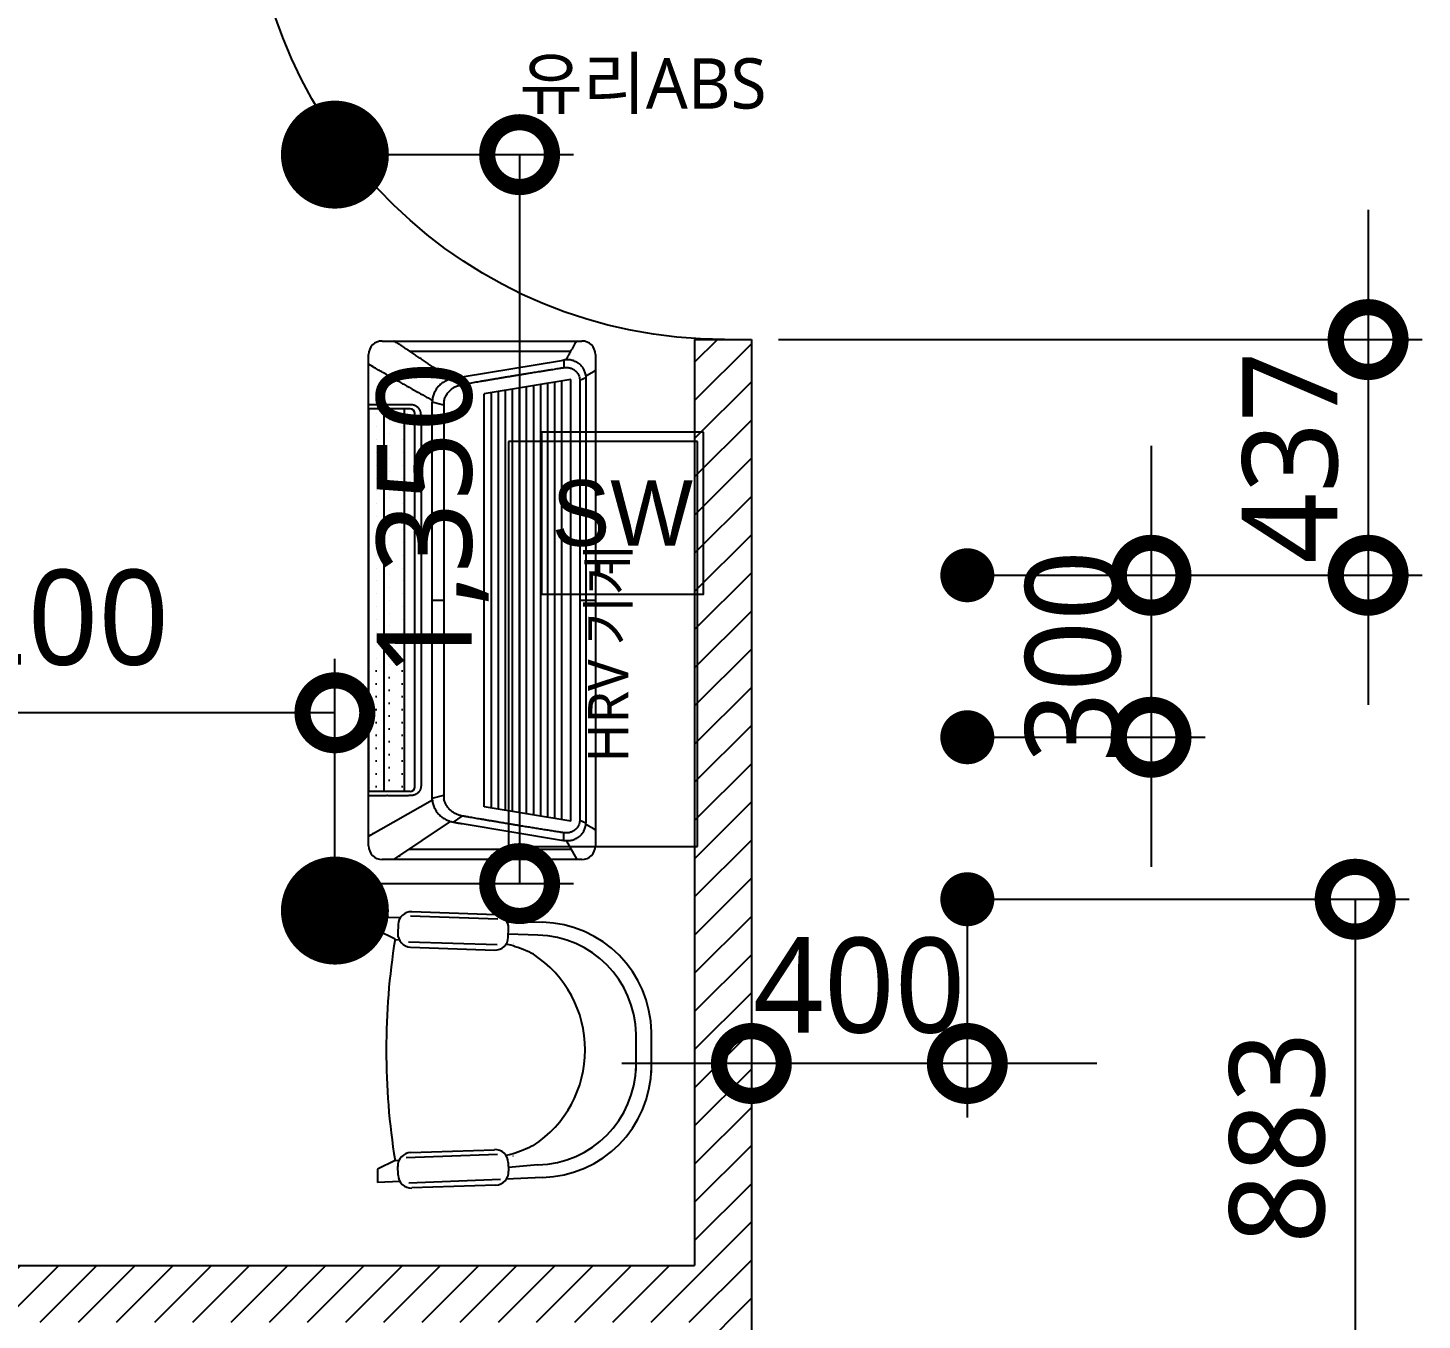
# Model space of a CAD drawing. Header units: metres. Extents: x 11578468 to 47831421, y -58341524 to -14256839.
# Drawn here: x 23747418 to 23750000, y -29041432 to -29039038 of the extents above; entities that cross this region are included whole.
import ezdxf
from ezdxf.enums import TextEntityAlignment as Align

# ---------------------------------------------------------------- set-up
doc = ezdxf.new("R2010")
doc.units = ezdxf.units.M
doc.header["$LTSCALE"] = 50
doc.header["$MEASUREMENT"] = 0
doc.layers.get('0').update_dxf_attribs({"linetype": 'CONTINUOUS'})
doc.layers.get('DEFPOINTS').update_dxf_attribs({"linetype": 'CONTINUOUS'})
doc.layers.add('002_전_다운라이트', color=40, linetype='CONTINUOUS', lineweight=9)
for name, color, linetype in [('03-TEXT', 3, 'CONTINUOUS'), ('CO-DOOR', 8, 'CONTINUOUS'), ('DVM_INDOOR', 7, 'CONTINUOUS'), ('S-DIM', 7, 'CONTINUOUS'), ('wall', 3, 'CONTINUOUS'), ('신설_SW', 10, 'CONTINUOUS')]:
    doc.layers.add(name, color=color, linetype=linetype)
doc.styles.add('DAWIN', font='NanumSquareR.ttf')
doc.styles.add('맑은 고딕', font='malgun.ttf')
doc.styles.add('울릉도L', font='Expo M.ttf')
doc.dimstyles.new('80', dxfattribs={"dimscale": 80, "dimtxt": 2.2, "dimasz": 3, "dimexe": 1.25, "dimexo": 0.625, "dimtad": 1, "dimdec": 0, "dimzin": 0, "dimdsep": 46, "dimlunit": 6, "dimtxsty": 'DAWIN', "dimblk1": 'DOTSMALL', "dimblk2": 'DOTSMALL', "dimsah": 1, "dimcen": 0.001, "dimclrd": 1, "dimclre": 1, "dimclrt": 3, "dimadec": 0, "dimazin": 0, "dimtfac": 1, "dimtdec": 0, "dimtix": 1, "dimtmove": 2, "dimatfit": 3, "dimldrblk": 'DOTSMALL', "dimfxl": 1.25, "dimtolj": 1, "dimtzin": 0, "dimarcsym": 0})

# ---------------------------------------------------------------- blocks, each defined once
blk = doc.blocks.new('슬하_전기')
at = {"layer": 'CO-DOOR'}
h = blk.add_hatch(dxfattribs=at)
h.set_pattern_fill('_USER', color=256, scale=50, angle=45, pattern_type=0)
h.set_pattern_definition([(45, (35200, -25360), (-35.35533906, 35.35533906), [])])
h.paths.add_polyline_path([(11560965.8, -14338131.7), (11563498.8, -14338131.7), (11563498.8, -14338231.7), (11563603.8, -14338231.7), (11563603.8, -14336311.7), (11563498.8, -14336311.7), (11563498.8, -14338026.7), (11560965.8, -14338026.7), (11560965.8, -14335311.7), (11563498.8, -14335311.7), (11563498.8, -14335411.7), (11563603.8, -14335411.7), (11563603.8, -14335206.7), (11560965.8, -14335206.7), (11560965.8, -14334706.7), (11560860.8, -14334706.7), (11560860.8, -14335206.7), (11560860.8, -14338026.7), (11560436.8, -14338026.7), (11560436.8, -14338131.7), (11560436.9, -14341401.9), (11560541.9, -14341401.9), (11560541.8, -14338131.7)])
h.paths.add_polyline_path([(11560486.9, -14340107.9), (11560486.9, -14340601.9), (11560536.9, -14340601.9), (11560536.9, -14341401.9), (11560436.9, -14341401.9), (11560436.9, -14340601.9), (11560436.9, -14340107.9)], flags=16)
for p, q in [((11563498.8, -14336311.7), (11563603.8, -14336311.7)), ((11563503.8, -14336500.4), (11563153.8, -14336500.4)), ((11563153.8, -14336500.4), (11563153.8, -14337250.4)), ((11563503.8, -14337250.4), (11563503.8, -14336500.4)), ((11563153.8, -14337250.4), (11563503.8, -14337250.4)), ((11562953.3, -14337382.8), (11562911, -14337381.4)), ((11562911, -14337381.4), (11562911, -14337406)), ((11563134.1, -14337384.9), (11562972.3, -14337379.3)), ((11563130.4, -14337376.9), (11562974.9, -14337371.4)), ((11562943.8, -14337422.4), (11562911, -14337406)), ((11562949.5, -14337395.1), (11562948.9, -14337411.5)), ((11563216.7, -14337391), (11563151.5, -14337390.5)), ((11563153.5, -14337418.6), (11563154.1, -14337402.3)), ((11562951.7, -14337423.7), (11562943.7, -14337423.4)), ((11563133.2, -14337432.9), (11562968.6, -14337427.7)), ((11563151.7, -14337431.8), (11563148.6, -14337431.3)), ((11563155, -14337432.6), (11563151.7, -14337431.8)), ((11563208.2, -14337414.7), (11563153.7, -14337413)), ((11563158.5, -14337433.5), (11563155, -14337432.6)), ((11563162.3, -14337434.7), (11563158.5, -14337433.5)), ((11563166.6, -14337436.1), (11563162.3, -14337434.7)), ((11563171.3, -14337437.7), (11563166.6, -14337436.1)), ((11562972.6, -14337436.9), (11563128.1, -14337442.3)), ((11563176.3, -14337439.6), (11563171.3, -14337437.7)), ((11563181.4, -14337441.5), (11563176.3, -14337439.6)), ((11563186.4, -14337443.6), (11563181.4, -14337441.5)), ((11563191.4, -14337445.8), (11563186.4, -14337443.6)), ((11563195.9, -14337447.9), (11563191.4, -14337445.8)), ((11563200, -14337450), (11563195.9, -14337447.9)), ((11563390.2, -14337665.5), (11563390.2, -14337597.6)), ((11563418.9, -14337669.6), (11563418.9, -14337594.2)), ((11563133.4, -14337821.2), (11562964.7, -14337827.2)), ((11562972.6, -14337817.4), (11563128.1, -14337812)), ((11563155, -14337821.8), (11563149.6, -14337823)), ((11563158.5, -14337820.8), (11563155, -14337821.8)), ((11563162.3, -14337819.7), (11563158.5, -14337820.8)), ((11563166.6, -14337818.3), (11563162.3, -14337819.7)), ((11563171.3, -14337816.6), (11563166.6, -14337818.3)), ((11563176.3, -14337814.8), (11563171.3, -14337816.6)), ((11563181.4, -14337812.8), (11563176.3, -14337814.8)), ((11563186.4, -14337810.7), (11563181.4, -14337812.8)), ((11563191.4, -14337808.6), (11563186.4, -14337810.7)), ((11563195.9, -14337806.4), (11563191.4, -14337808.6)), ((11563200, -14337804.3), (11563195.9, -14337806.4)), ((11562943.8, -14337831.9), (11562911, -14337848.3)), ((11562911, -14337848.3), (11562911, -14337872.9)), ((11562943.8, -14337831.9), (11562951.2, -14337831.5)), ((11562949.5, -14337859.2), (11562948.9, -14337842.8)), ((11563153.5, -14337835.7), (11563154.1, -14337852)), ((11563208.2, -14337839.9), (11563153.9, -14337844.8)), ((11562952.9, -14337870.9), (11562911, -14337872.9)), ((11563139, -14337867.5), (11562969.2, -14337874.1)), ((11563216.7, -14337863.4), (11563149.9, -14337866.7)), ((11563130.4, -14337877.5), (11562974.9, -14337882.9)), ((11560965.8, -14338026.7), (11563498.8, -14338026.7))]:
    blk.add_line(p, q, dxfattribs=at)
for points in [[(11563498.8, -14336311.7), (11563498.8, -14338026.7)], [(11563603.8, -14336311.7), (11563603.8, -14338231.7)]]:
    blk.add_lwpolyline(points, dxfattribs=at)
at = {"layer": 'CO-DOOR', "extrusion": (0, 0, -1)}
blk.add_arc((-11563553.8, -14335434.2), 877.5, 270, 358.5307, dxfattribs=at)
at = {"layer": 'CO-DOOR'}
for centre, radius, start, end in [((11562974, -14337396), 24.6, 88.0001, 178.0003), ((11563129.6, -14337401.5), 24.6, 358.0002, 88.0003), ((11563212, -14337597.7), 206.8, 0.8381, 88.7143), ((11564215.4, -14337627.2), 1288, 170.8522, 189.1478), ((11562973.5, -14337412.4), 24.6, 178.0001, 268), ((11563129, -14337417.8), 24.6, 267.9998, 358.0001), ((11563084.5, -14337627.2), 211.5, 68.2783, 68.4011), ((11563204.1, -14337600.7), 186.1, 0.8381, 88.7144), ((11563084.5, -14337627.2), 211.5, 303.1238, 56.8761), ((11563204.1, -14337653.8), 186.1, 271.2856, 359.1619), ((11563212, -14337656.7), 206.8, 271.2856, 359.1619), ((11562973.5, -14337842), 24.6, 91.9999, 182.0001), ((11563129, -14337836.5), 24.6, 2, 92.0003), ((11563084.5, -14337627.2), 211.5, 291.5989, 291.7217), ((11562974, -14337858.4), 24.6, 181.9999, 272.0001), ((11563129.6, -14337852.9), 24.6, 272.0002, 1.9997)]:
    blk.add_arc(centre, radius, start, end, dxfattribs=at)
at = {"layer": 'CO-DOOR', "style": '맑은 고딕'}
blk.add_text('유리ABS', height=93.33, rotation=360, dxfattribs=at).set_placement((11563403.1, -14335837.3), align=Align.MIDDLE_CENTER)
blk.add_text('HRV 기계', height=74.67, rotation=90, dxfattribs=at).set_placement((11563301.4, -14337094.9), align=Align.TOP_LEFT)
blk = doc.blocks.new('A$C8d63ac80')
at = {"layer": '002_전_다운라이트', "const_width": 50}
blk.add_lwpolyline([(50, 75, 1), (100, 75, 1)], format="xyb", close=True, dxfattribs=at)
blk = doc.blocks.new('6dlscl')
at = {"layer": '03-TEXT', "color": 10, "const_width": 100}
blk.add_lwpolyline([(11557221.8, -14273734, 1), (11557221.8, -14273834, 1)], format="xyb", close=True, dxfattribs=at)
blk = doc.blocks.new('TMSXNLS')
at = {"layer": '신설_SW', "color": 240, "linetype": 'Continuous'}
blk.add_lwpolyline([(11559356.3, -14268182.3), (11559056.3, -14268182.3), (11559056.3, -14268482.3), (11559356.3, -14268482.3)], close=True, dxfattribs=at)
at = {"layer": '신설_SW', "color": 240, "linetype": 'Continuous', "style": '울릉도L'}
blk.add_text('SW', height=121.4, dxfattribs=at).set_placement((11559206.3, -14268332.3), align=Align.MIDDLE_CENTER)
blk = doc.blocks.new('_DOTSMALL')
at = {"color": 0, "linetype": 'ByBlock', "const_width": 0.5}
blk.add_lwpolyline([(-0.0625, 0, 1), (0.0625, 0, 1)], format="xyb", close=True, dxfattribs=at)
blk = doc.blocks.new('*D2714')
at = {"layer": 'DEFPOINTS', "color": 0}
for p in [(23748757.8, -29040652.1), (23749157.8, -29040652.1), (23748757.8, -29040956.3)]:
    blk.add_point(p, dxfattribs=at)
at = {"layer": 'S-DIM', "color": 1, "lineweight": -2, "ltscale": 10}
for p, q in [((23748757.8, -29040702.1), (23748757.8, -29041056.3)), ((23749157.8, -29040702.1), (23749157.8, -29041056.3)), ((23749397.8, -29040956.3), (23748517.8, -29040956.3))]:
    blk.add_line(p, q, dxfattribs=at)
at = {"layer": 'S-DIM', "color": 1, "lineweight": -2, "xscale": 240, "yscale": 240, "zscale": 240}
blk.add_blockref('_DOTSMALL', (23748757.8, -29040956.3), dxfattribs=at)
at = {"layer": 'S-DIM', "color": 1, "lineweight": -2, "xscale": 240, "yscale": 240, "zscale": 240, "rotation": 180}
blk.add_blockref('_DOTSMALL', (23749157.8, -29040956.3), dxfattribs=at)
at = {"layer": 'S-DIM', "color": 3, "ltscale": 10, "insert": (23748957.8, -29040812.4), "char_height": 176, "attachment_point": 5, "style": 'DAWIN'}
blk.add_mtext('\\A1;400', dxfattribs=at)
blk = doc.blocks.new('*D2715')
at = {"layer": 'DEFPOINTS', "color": 0}
for p in [(23749157.8, -29040052.1), (23749157.8, -29040352.1), (23749498.2, -29040352.1)]:
    blk.add_point(p, dxfattribs=at)
at = {"layer": 'S-DIM', "color": 1, "lineweight": -2, "ltscale": 10}
for p, q in [((23749498.2, -29039812.1), (23749498.2, -29040592.1)), ((23749207.8, -29040052.1), (23749598.2, -29040052.1)), ((23749207.8, -29040352.1), (23749598.2, -29040352.1))]:
    blk.add_line(p, q, dxfattribs=at)
at = {"layer": 'S-DIM', "color": 1, "lineweight": -2, "xscale": 240, "yscale": 240, "zscale": 240}
for p, rotation in [((23749498.2, -29040052.1), 270), ((23749498.2, -29040352.1), 90)]:
    blk.add_blockref('_DOTSMALL', p, dxfattribs=dict(at, rotation=rotation))
at = {"layer": 'S-DIM', "color": 3, "ltscale": 10, "insert": (23749354.3, -29040202.1), "char_height": 176, "attachment_point": 5, "rotation": 90, "style": 'DAWIN'}
blk.add_mtext('\\A1;300', dxfattribs=at)
blk = doc.blocks.new('*D2716')
at = {"layer": 'DEFPOINTS', "color": 0}
for p in [(23748757.8, -29039615.6), (23749157.8, -29040052.1), (23749900.3, -29040052.1)]:
    blk.add_point(p, dxfattribs=at)
at = {"layer": 'S-DIM', "color": 1, "lineweight": -2, "ltscale": 10}
for p, q in [((23749900.3, -29039375.6), (23749900.3, -29040292.1)), ((23748807.8, -29039615.6), (23750000.3, -29039615.6)), ((23749207.8, -29040052.1), (23750000.3, -29040052.1))]:
    blk.add_line(p, q, dxfattribs=at)
at = {"layer": 'S-DIM', "color": 1, "lineweight": -2, "xscale": 240, "yscale": 240, "zscale": 240}
for p, rotation in [((23749900.3, -29039615.6), 270), ((23749900.3, -29040052.1), 90)]:
    blk.add_blockref('_DOTSMALL', p, dxfattribs=dict(at, rotation=rotation))
at = {"layer": 'S-DIM', "color": 3, "ltscale": 10, "insert": (23749756.4, -29039833.8), "char_height": 176, "attachment_point": 5, "rotation": 90, "style": 'DAWIN'}
blk.add_mtext('\\A1;437', dxfattribs=at)
blk = doc.blocks.new('*D2721')
at = {"layer": 'DEFPOINTS', "color": 0}
for p in [(23749157.8, -29040652.1), (23748757.8, -29041535.6), (23749876.3, -29041535.6)]:
    blk.add_point(p, dxfattribs=at)
at = {"layer": 'S-DIM', "color": 1, "lineweight": -2, "ltscale": 10}
for p, q in [((23749207.8, -29040652.1), (23749976.3, -29040652.1)), ((23749876.3, -29040652.1), (23749876.3, -29041535.6)), ((23748807.8, -29041535.6), (23749976.3, -29041535.6))]:
    blk.add_line(p, q, dxfattribs=at)
at = {"layer": 'S-DIM', "color": 1, "lineweight": -2, "xscale": 240, "yscale": 240, "zscale": 240}
for p, rotation in [((23749876.3, -29040652.1), 90), ((23749876.3, -29041535.6), 270)]:
    blk.add_blockref('_DOTSMALL', p, dxfattribs=dict(at, rotation=rotation))
at = {"layer": 'S-DIM', "color": 3, "ltscale": 10, "insert": (23749732.4, -29041093.8), "char_height": 176, "attachment_point": 5, "rotation": 90, "style": 'DAWIN'}
blk.add_mtext('\\A1;883', dxfattribs=at)
blk = doc.blocks.new('*D2738')
at = {"layer": 'DEFPOINTS', "color": 0}
for p in [(23746786.3, -29040306.8), (23746786.3, -29040673.1), (23747986.3, -29040673.1)]:
    blk.add_point(p, dxfattribs=at)
at = {"layer": 'S-DIM', "color": 1, "lineweight": -2, "ltscale": 10}
for p, q in [((23746786.3, -29040623.1), (23746786.3, -29040206.8)), ((23747986.3, -29040623.1), (23747986.3, -29040206.8)), ((23747986.3, -29040306.8), (23746786.3, -29040306.8))]:
    blk.add_line(p, q, dxfattribs=at)
at = {"layer": 'S-DIM', "color": 1, "lineweight": -2, "xscale": 240, "yscale": 240, "zscale": 240, "rotation": 180}
blk.add_blockref('_DOTSMALL', (23746786.3, -29040306.8), dxfattribs=at)
at = {"layer": 'S-DIM', "color": 1, "lineweight": -2, "xscale": 240, "yscale": 240, "zscale": 240}
blk.add_blockref('_DOTSMALL', (23747986.3, -29040306.8), dxfattribs=at)
at = {"layer": 'S-DIM', "color": 3, "ltscale": 10, "insert": (23747386.3, -29040145.8), "char_height": 176, "attachment_point": 5, "style": 'DAWIN'}
blk.add_mtext('\\A1;1,200', dxfattribs=at)
blk = doc.blocks.new('*D2741')
at = {"layer": 'DEFPOINTS', "color": 0}
for p in [(23747986.3, -29039273.1), (23747986.3, -29040623.1), (23748328.4, -29040623.1)]:
    blk.add_point(p, dxfattribs=at)
at = {"layer": 'S-DIM', "color": 1, "lineweight": -2, "ltscale": 10}
for p, q in [((23748036.3, -29039273.1), (23748428.4, -29039273.1)), ((23748328.4, -29039273.1), (23748328.4, -29040623.1)), ((23748036.3, -29040623.1), (23748428.4, -29040623.1))]:
    blk.add_line(p, q, dxfattribs=at)
at = {"layer": 'S-DIM', "color": 1, "lineweight": -2, "xscale": 240, "yscale": 240, "zscale": 240}
for p, rotation in [((23748328.4, -29039273.1), 90), ((23748328.4, -29040623.1), 270)]:
    blk.add_blockref('_DOTSMALL', p, dxfattribs=dict(at, rotation=rotation))
at = {"layer": 'S-DIM', "color": 3, "ltscale": 10, "insert": (23748167.5, -29039948.1), "char_height": 176, "attachment_point": 5, "rotation": 90, "style": 'DAWIN'}
blk.add_mtext('\\A1;1,350', dxfattribs=at)

msp = doc.modelspace()

# ---------------------------------------------------------------- hatches: boundary and pattern name
at = {"layer": 'DVM_INDOOR'}
h = msp.add_hatch(dxfattribs=at)
h.set_pattern_fill('DOTS', color=0, scale=15, angle=90)
h.set_pattern_definition([(90, (23748467.818, -29040098.274), (-23.8125, 11.9062), [0, -23.8125])])
h.paths.add_polyline_path([(23748114.7, -29040452.7), (23748125.6, -29040452.7, 0.414214), (23748134.5, -29040443.8), (23748134.5, -29039752.7, 0.414214), (23748125.6, -29039743.8), (23748114.7, -29039743.8)])
h.paths.add_polyline_path([(23748077.1, -29040452.7), (23748114.7, -29040452.7), (23748114.7, -29039743.8), (23748077.1, -29039743.8)])
h.paths.add_polyline_path([(23748077.1, -29039743.8), (23748048.8, -29039743.8), (23748048.8, -29040452.7), (23748077.1, -29040452.7)])

# ---------------------------------------------------------------- linework, layer by layer
at = {"layer": 'DVM_INDOOR', "color": 0}
for p, q in [((23748073.8, -29039618.3), (23748443.8, -29039618.3)), ((23748048.8, -29040553.3), (23748048.8, -29039643.3)), ((23748124.9, -29039637.3), (23748423.5, -29039637.3)), ((23748221.8, -29039684.5), (23748406.3, -29039654.1)), ((23748410.4, -29039653.5), (23748410.4, -29039667.5)), ((23748468.8, -29039643.3), (23748468.8, -29040553.3)), ((23748205.8, -29039687.3), (23748222, -29039698.7)), ((23748423.2, -29039689.4), (23748262.7, -29039716)), ((23748302.4, -29040487.2), (23748302.4, -29039709.4)), ((23748315.4, -29040489.4), (23748315.4, -29039707.3)), ((23748328.4, -29040491.6), (23748328.4, -29039705.1)), ((23748341.5, -29040493.7), (23748341.5, -29039702.9)), ((23748354.6, -29040495.9), (23748354.6, -29039700.7)), ((23748367.7, -29040498.1), (23748367.7, -29039698.6)), ((23748380.7, -29040500.3), (23748380.7, -29039696.4)), ((23748393.7, -29040502.4), (23748393.7, -29039694.3)), ((23748406.7, -29040504.6), (23748406.7, -29039692.1)), ((23748423.2, -29040507.3), (23748423.2, -29039689.4)), ((23748439.8, -29039690.8), (23748451.4, -29039686.1)), ((23748439.8, -29039690.8), (23748439.8, -29040505.7)), ((23748451.4, -29039686.1), (23748451.4, -29040510.5)), ((23748124.7, -29039736.3), (23748048.8, -29039736.3)), ((23748166.7, -29040465), (23748166.7, -29039731.5)), ((23748188.3, -29039734.1), (23748188.3, -29040462.5)), ((23748262.7, -29040480.7), (23748262.7, -29039716)), ((23748276.3, -29040482.9), (23748276.3, -29039713.7)), ((23748289.4, -29040485.1), (23748289.4, -29039711.6)), ((23748048.8, -29039743.8), (23748048.8, -29040452.7)), ((23748125.6, -29039743.8), (23748048.8, -29039743.8)), ((23748077.1, -29039743.8), (23748077.1, -29040452.7)), ((23748114.7, -29039743.8), (23748114.7, -29040452.7)), ((23748134.5, -29040443.8), (23748134.5, -29039752.7)), ((23748145.8, -29039754.1), (23748145.8, -29040442.4)), ((23748166.7, -29040098.3), (23748188.3, -29040098.3)), ((23748439.8, -29040098.3), (23748468.8, -29040098.3)), ((23748125.6, -29040452.7), (23748048.8, -29040452.7)), ((23748166.7, -29040465.1), (23748188.3, -29040459.5)), ((23748048.8, -29040535.2), (23748166.8, -29040468.3)), ((23748423.2, -29040507.3), (23748262.7, -29040480.7)), ((23748095.7, -29040578.3), (23748200.6, -29040508.1)), ((23748205.8, -29040509.2), (23748222, -29040498)), ((23748439.8, -29040505.7), (23748451.4, -29040510.5)), ((23748221.8, -29040512), (23748406.3, -29040542.5)), ((23748410.4, -29040543.1), (23748410.4, -29040529.1)), ((23748124.1, -29040559.3), (23748423.5, -29040559.3)), ((23748414.7, -29040543.5), (23748434.3, -29040578.3)), ((23748443.8, -29040578.3), (23748073.8, -29040578.3))]:
    msp.add_line(p, q, dxfattribs=at)
for centre, radius, start, end in [((23748073.8, -29039643.3), 25, 90, 180), ((23748443.8, -29039643.3), 25, 0, 90), ((23748125.6, -29039752.7), 8.88, 0, 90), ((23748125.6, -29040443.8), 8.88, 270, 0), ((23748073.8, -29040553.3), 25, 180, 270), ((23748443.8, -29040553.3), 25, 270, 0)]:
    msp.add_arc(centre, radius, start, end, dxfattribs=at)
for points, knots in [([(23748105.4, -29039624.4), (23748104.1, -29039623.5), (23748101.6, -29039622), (23748098.9, -29039620.3), (23748097.5, -29039619.5), (23748097.4, -29039619.3), (23748096.9, -29039619), (23748096.4, -29039618.8), (23748095.9, -29039618.5), (23748095.8, -29039618.4), (23748095.7, -29039618.3), (23748095.6, -29039618.3)], [0, 0, 0, 0, 0.492452, 0.931007, 1, 1, 1, 1.177978, 1.177978, 1.177978, 1.215499, 1.215499, 1.215499, 1.215499]), ([(23748124.9, -29039637.3), (23748124.7, -29039637.1), (23748123.9, -29039636.6), (23748122.5, -29039635.6), (23748120.7, -29039634.4), (23748118.4, -29039632.9), (23748114.3, -29039630.2), (23748110.5, -29039627.6), (23748107.7, -29039625.9), (23748107.4, -29039625.6)], [0, 0, 0, 0, 0.037738, 0.137718, 0.237698, 0.337678, 0.537639, 0.93756, 1, 1, 1, 1]), ([(23748414.7, -29039653), (23748414.8, -29039652.8), (23748415, -29039652.4), (23748415.3, -29039651.8), (23748415.7, -29039651.2), (23748416, -29039650.6), (23748416.4, -29039649.9), (23748416.7, -29039649.3), (23748417.1, -29039648.6), (23748417.5, -29039648), (23748417.8, -29039647.3), (23748418.2, -29039646.6), (23748418.6, -29039646), (23748419, -29039645.3), (23748419.4, -29039644.6), (23748419.8, -29039643.8), (23748420.2, -29039643.1), (23748420.6, -29039642.4), (23748421, -29039641.7), (23748421.3, -29039641.1), (23748421.6, -29039640.6), (23748421.7, -29039640.3), (23748421.9, -29039640), (23748422.1, -29039639.7), (23748422.3, -29039639.4), (23748422.4, -29039639.1), (23748422.6, -29039638.8), (23748422.8, -29039638.5), (23748422.9, -29039638.2), (23748423.1, -29039637.9), (23748423.3, -29039637.6), (23748423.4, -29039637.4), (23748423.5, -29039637.3), (23748423.5, -29039637.3), (23748423.5, -29039637.3), (23748423.5, -29039637.3), (23748427, -29039630.9), (23748430.5, -29039624.6), (23748434, -29039618.3)], [0, 0, 0, 0, 0.037955, 0.076452, 0.11549, 0.15507, 0.195192, 0.235857, 0.277063, 0.318813, 0.361106, 0.403942, 0.447322, 0.491246, 0.535716, 0.58073, 0.62629, 0.672397, 0.71905, 0.76625, 0.785405, 0.804619, 0.823892, 0.843223, 0.862614, 0.882063, 0.901572, 0.921139, 0.940766, 0.960451, 0.980196, 1, 1, 1, 1, 1, 1, 2.206425, 2.206425, 2.206425, 2.206425]), ([(23748200.6, -29039688.5), (23748200.4, -29039688.3), (23748197.7, -29039686.5), (23748190.4, -29039681.5), (23748178.7, -29039673.6), (23748166.9, -29039665.6), (23748157.6, -29039659.3), (23748150.5, -29039654.5), (23748143.5, -29039649.8), (23748136.5, -29039645), (23748130.6, -29039641.1), (23748126.8, -29039638.5), (23748125.2, -29039637.5), (23748124.9, -29039637.3)], [0, 0, 0, 0, 0.010955, 0.103774, 0.289412, 0.47505, 0.567869, 0.660688, 0.753507, 0.846326, 0.939144, 0.985554, 1, 1, 1, 1]), ([(23748414.7, -29039653), (23748414.5, -29039653), (23748413.1, -29039653.1), (23748411.7, -29039653.3), (23748410.4, -29039653.5)], [0, 0, 0, 0, 0.10178, 1, 1, 1, 1]), ([(23748451.2, -29039682.9), (23748451.2, -29039682.8), (23748451.1, -29039682), (23748450.9, -29039680.7), (23748450.2, -29039677.2), (23748448.8, -29039673.2), (23748446.7, -29039669.5), (23748445.4, -29039667.4), (23748444.3, -29039666), (23748443.1, -29039664.6), (23748441.8, -29039663.2), (23748440.7, -29039662.2), (23748439.7, -29039661.4), (23748439, -29039660.8), (23748438.3, -29039660.2), (23748437.3, -29039659.5), (23748435.5, -29039658.3), (23748431.6, -29039656.1), (23748426.8, -29039654.3), (23748421.9, -29039653.3), (23748418.7, -29039653), (23748416.3, -29039653), (23748415.1, -29039653), (23748414.7, -29039653)], [0, 0, 0, 0, 0.009066, 0.044745, 0.080424, 0.223142, 0.2945, 0.330179, 0.365859, 0.401538, 0.437217, 0.472897, 0.490736, 0.508576, 0.526415, 0.544255, 0.579934, 0.651293, 0.79401, 0.865369, 0.936727, 0.972407, 1, 1, 1, 1]), ([(23748081.8, -29039680.3), (23748081.4, -29039680.1), (23748080.4, -29039679.5), (23748078.7, -29039678.6), (23748076.8, -29039677.5), (23748074.2, -29039676), (23748069.7, -29039673.5), (23748064.6, -29039670.5), (23748060.8, -29039668.4), (23748059.6, -29039667.7), (23748056, -29039665.6), (23748052.4, -29039663.4), (23748048.8, -29039661.3)], [0, 0, 0, 0, 0.050139, 0.137081, 0.224022, 0.310963, 0.484846, 0.83261, 1, 1, 1, 1.496854, 1.496854, 1.496854, 1.496854]), ([(23748052.1, -29039663.3), (23748052, -29039663.2), (23748051.5, -29039662.9), (23748050.9, -29039662.6), (23748050.4, -29039662.3)], [0, 0, 0, 0, 0.106736, 1, 1, 1, 1]), ([(23748052.1, -29039663.3), (23748053.3, -29039664), (23748055.8, -29039665.4), (23748058.3, -29039666.9), (23748059.6, -29039667.7)], [0, 0, 0, 0, 0.478938, 1, 1, 1, 1]), ([(23748095.7, -29039688.2), (23748095.2, -29039687.9), (23748092.1, -29039686.2), (23748087.8, -29039683.7), (23748083.6, -29039681.3), (23748082, -29039680.5), (23748081.8, -29039680.3)], [0, 0, 0, 0, 0.104224, 0.662054, 0.940968, 1, 1, 1, 1]), ([(23748221.8, -29039684.5), (23748220.7, -29039684.7), (23748217.5, -29039685.3), (23748212.2, -29039686.2), (23748207.9, -29039686.9), (23748205.8, -29039687.3)], [0, 0, 0, 0, 0.203657, 0.601828, 1, 1, 1, 1]), ([(23748256.1, -29039692.7), (23748256.5, -29039692.7), (23748257.4, -29039692.5), (23748258.6, -29039692.3), (23748259.9, -29039692.1), (23748261.2, -29039691.9), (23748262.4, -29039691.7), (23748263.7, -29039691.4), (23748265, -29039691.2), (23748266.2, -29039691), (23748267.5, -29039690.8), (23748268.8, -29039690.6), (23748270, -29039690.4), (23748271.3, -29039690.1), (23748272.6, -29039689.9), (23748273.9, -29039689.7), (23748275.1, -29039689.5), (23748276.4, -29039689.3), (23748277.7, -29039689.1), (23748278.9, -29039688.9), (23748280.2, -29039688.7), (23748281.5, -29039688.4), (23748282.7, -29039688.2), (23748284, -29039688), (23748285.3, -29039687.8), (23748286.5, -29039687.6), (23748287.8, -29039687.4), (23748289.1, -29039687.2), (23748290.4, -29039686.9), (23748291.6, -29039686.7), (23748292.9, -29039686.5), (23748294.2, -29039686.3), (23748295.4, -29039686.1), (23748296.7, -29039685.9), (23748298, -29039685.7), (23748299.2, -29039685.5), (23748300.5, -29039685.3), (23748301.8, -29039685), (23748303.1, -29039684.8), (23748304.3, -29039684.6), (23748305.6, -29039684.4), (23748306.9, -29039684.2), (23748308.1, -29039684), (23748309.4, -29039683.8), (23748310.7, -29039683.6), (23748311.9, -29039683.4), (23748313.2, -29039683.1), (23748314.5, -29039682.9), (23748315.7, -29039682.7), (23748317, -29039682.5), (23748318.3, -29039682.3), (23748319.6, -29039682.1), (23748320.8, -29039681.9), (23748322.1, -29039681.7), (23748323.4, -29039681.5), (23748324.6, -29039681.3), (23748325.9, -29039681.1), (23748327.2, -29039680.8), (23748328.4, -29039680.6), (23748329.6, -29039680.4), (23748330.8, -29039680.2), (23748332.2, -29039680), (23748334.1, -29039679.7), (23748336.5, -29039679.3), (23748339.3, -29039678.9), (23748342.7, -29039678.3), (23748346.5, -29039677.7), (23748350.8, -29039677), (23748355.6, -29039676.2), (23748360.9, -29039675.4), (23748367, -29039674.4), (23748373.6, -29039673.3), (23748380.4, -29039672.2), (23748386.8, -29039671.2), (23748392.6, -29039670.3), (23748398.1, -29039669.4), (23748402.3, -29039668.8), (23748405.6, -29039668.2), (23748408, -29039667.9), (23748409.6, -29039667.6), (23748410.4, -29039667.5)], [0, 0, 0, 0, 0.008229, 0.016457, 0.024686, 0.032914, 0.041143, 0.049372, 0.0576, 0.065829, 0.074057, 0.082286, 0.090515, 0.098743, 0.106972, 0.115201, 0.123429, 0.131658, 0.139887, 0.148115, 0.156344, 0.164573, 0.172802, 0.181031, 0.189259, 0.197488, 0.205717, 0.213946, 0.222175, 0.230404, 0.238633, 0.246862, 0.255091, 0.26332, 0.271549, 0.279778, 0.288007, 0.296236, 0.304465, 0.312694, 0.320924, 0.329153, 0.337382, 0.345612, 0.353841, 0.36207, 0.3703, 0.378529, 0.386759, 0.394988, 0.403218, 0.411447, 0.419677, 0.427907, 0.436137, 0.444366, 0.452596, 0.460826, 0.469056, 0.477286, 0.483305, 0.49245, 0.504719, 0.520112, 0.538631, 0.560274, 0.585042, 0.612935, 0.643953, 0.678095, 0.715362, 0.762507, 0.806641, 0.847764, 0.885877, 0.920978, 0.953069, 0.968712, 0.984356, 1, 1, 1, 1]), ([(23748410.4, -29039667.5), (23748411.3, -29039667.3), (23748412.7, -29039667.2), (23748414.5, -29039667.1), (23748416.3, -29039667.2), (23748418.6, -29039667.4), (23748422.2, -29039668.1), (23748424.9, -29039669.2), (23748426.6, -29039670), (23748426.8, -29039670.1)], [0, 0, 0, 0, 0.161812, 0.242718, 0.323624, 0.485436, 0.647248, 0.970871, 1, 1, 1, 1]), ([(23748426.8, -29039670.1), (23748427.4, -29039670.5), (23748428.5, -29039671), (23748429.6, -29039671.8), (23748430.3, -29039672.4), (23748430.9, -29039672.8), (23748431.4, -29039673.2), (23748432.1, -29039673.8), (23748432.9, -29039674.5), (23748433.8, -29039675.5), (23748434.6, -29039676.5), (23748435.4, -29039677.5), (23748436.4, -29039679), (23748437.9, -29039681.6), (23748439, -29039684.5), (23748439.5, -29039687), (23748439.7, -29039688.3), (23748439.8, -29039689.6), (23748439.8, -29039690.4), (23748439.8, -29039690.8)], [0, 0, 0, 0, 0.083501, 0.134418, 0.159876, 0.185335, 0.210793, 0.236251, 0.287168, 0.338084, 0.389001, 0.439918, 0.490834, 0.592667, 0.796334, 0.84725, 0.898167, 0.949083, 1, 1, 1, 1]), ([(23748451.2, -29039682.9), (23748452, -29039682.5), (23748453.5, -29039681.7), (23748455.7, -29039680.4), (23748457.4, -29039679.5), (23748458.4, -29039678.9), (23748458.8, -29039678.7), (23748459.1, -29039678.5), (23748459.3, -29039678.4), (23748459.7, -29039678.1), (23748460.7, -29039677.6), (23748462.3, -29039676.6), (23748464.4, -29039675.3), (23748465.9, -29039674.4), (23748466.7, -29039673.9), (23748466.9, -29039673.8), (23748467.5, -29039673.3), (23748468.2, -29039672.9), (23748468.8, -29039672.5)], [0, 0, 0, 0, 0.138479, 0.276957, 0.415436, 0.450055, 0.471693, 0.484675, 0.497657, 0.519295, 0.553914, 0.692393, 0.830871, 0.96935, 1, 1, 1, 1.138988, 1.138988, 1.138988, 1.138988]), ([(23748451.2, -29039682.9), (23748451.2, -29039683.4), (23748451.3, -29039684.4), (23748451.4, -29039685.5), (23748451.4, -29039686.1)], [0, 0, 0, 0, 0.427232, 1, 1, 1, 1]), ([(23748095.7, -29039688.2), (23748097.8, -29039689.4), (23748102.5, -29039692), (23748109.8, -29039696.2), (23748117.7, -29039700.6), (23748128.1, -29039706.5), (23748141.1, -29039713.8), (23748154.2, -29039721.2), (23748162.7, -29039726), (23748166.1, -29039727.9), (23748166.8, -29039728.3)], [0, 0, 0, 0, 0.089531, 0.199634, 0.309737, 0.419839, 0.640044, 0.86025, 0.970352, 1, 1, 1, 1]), ([(23748200.6, -29039688.5), (23748200.3, -29039688.6), (23748199.4, -29039688.8), (23748195.8, -29039690), (23748190.2, -29039692.5), (23748184.5, -29039696.3), (23748180.5, -29039699.8), (23748177.7, -29039702.7), (23748175.1, -29039705.8), (23748172.2, -29039710.2), (23748169.9, -29039714.9), (23748168.2, -29039719.9), (23748167.5, -29039723.1), (23748167, -29039725.7), (23748166.9, -29039727.2), (23748166.8, -29039728), (23748166.8, -29039728.3)], [0, 0, 0, 0, 0.016085, 0.052074, 0.196028, 0.339982, 0.411958, 0.483935, 0.555912, 0.627889, 0.771843, 0.84382, 0.915797, 0.951785, 0.987774, 1, 1, 1, 1]), ([(23748188.3, -29039730.6), (23748188.5, -29039729.4), (23748189, -29039727.2), (23748190.5, -29039722.9), (23748192.5, -29039718.7), (23748195.1, -29039714.8), (23748197.3, -29039712.1), (23748199.8, -29039709.6), (23748203.4, -29039706.5), (23748208.3, -29039703.2), (23748213.3, -29039701), (23748216.7, -29039699.8), (23748219.1, -29039699.2), (23748220.8, -29039698.8), (23748222, -29039698.6)], [0, 0, 0, 0, 0.071326, 0.142762, 0.285635, 0.357072, 0.428508, 0.499945, 0.571381, 0.714254, 0.857127, 0.892845, 0.928564, 1, 1, 1, 1]), ([(23748205.8, -29039687.3), (23748204.4, -29039687.5), (23748202.7, -29039687.9), (23748201, -29039688.4), (23748200.6, -29039688.5)], [0, 0, 0, 0, 0.78338, 1, 1, 1, 1]), ([(23748222, -29039698.6), (23748224, -29039698.2), (23748227.9, -29039697.6), (23748235.8, -29039696.2), (23748245.1, -29039694.6), (23748252.6, -29039693.3), (23748256.1, -29039692.7)], [0, 0, 0, 0, 0.172683, 0.345367, 0.690733, 1, 1, 1, 1]), ([(23748138.2, -29039739.9), (23748138.1, -29039739.8), (23748138.1, -29039739.8), (23748137.9, -29039739.7), (23748137.9, -29039739.7), (23748137.7, -29039739.5), (23748137.6, -29039739.5), (23748137.2, -29039739.2), (23748136.9, -29039739.1), (23748136.2, -29039738.6), (23748135.6, -29039738.4), (23748134.6, -29039737.9), (23748134, -29039737.6), (23748133.2, -29039737.3), (23748132.9, -29039737.3), (23748132.5, -29039737.1), (23748132.3, -29039737.1), (23748132, -29039737), (23748131.6, -29039736.9), (23748131.2, -29039736.8), (23748130.7, -29039736.7), (23748130.6, -29039736.7), (23748130.3, -29039736.6), (23748130.1, -29039736.6), (23748129.8, -29039736.5), (23748129.7, -29039736.5), (23748129.4, -29039736.5), (23748129.2, -29039736.5), (23748128.8, -29039736.4), (23748128.5, -29039736.4), (23748127.9, -29039736.4), (23748127.6, -29039736.4), (23748127, -29039736.3), (23748126.7, -29039736.3), (23748126.1, -29039736.3), (23748125.8, -29039736.3), (23748125.2, -29039736.3), (23748125, -29039736.3), (23748124.7, -29039736.3)], [0, 0, 0, 0, 0.015625, 0.015625, 0.03125, 0.03125, 0.0625, 0.0625, 0.125, 0.125, 0.25, 0.25, 0.375, 0.375, 0.4375, 0.4375, 0.46875, 0.46875, 0.5, 0.5625, 0.5625, 0.59375, 0.59375, 0.625, 0.625, 0.65625, 0.65625, 0.6875, 0.6875, 0.75, 0.75, 0.8125, 0.8125, 0.875, 0.875, 0.9375, 0.9375, 1, 1, 1, 1]), ([(23748166.8, -29039728.3), (23748166.7, -29039728.7), (23748166.7, -29039729.8), (23748166.7, -29039730.8), (23748166.7, -29039731.5)], [0, 0, 0, 0, 0.39769, 1, 1, 1, 1]), ([(23748188.3, -29039737), (23748187.7, -29039736.9), (23748187.2, -29039736.8), (23748186.6, -29039736.6), (23748186.1, -29039736.5), (23748185.6, -29039736.4), (23748185, -29039736.2), (23748178.9, -29039734.6), (23748172.8, -29039733.1), (23748166.7, -29039731.5)], [-0.176159, -0.176159, -0.176159, -0.176159, -0.087991, -0.087991, -0.087991, 0, 0, 0, 1, 1, 1, 1]), ([(23748188.3, -29039731.5), (23748188.3, -29039732.2), (23748188.3, -29039732.9), (23748188.3, -29039733.7), (23748188.3, -29039733.9), (23748188.3, -29039734.1)], [0, 0, 0, 0, 0.786931, 0.786931, 1, 1, 1, 1]), ([(23748188.3, -29039734.1), (23748188.3, -29039734.1), (23748188.3, -29039734.1), (23748188.3, -29039734.1), (23748188.3, -29039734.1), (23748188.3, -29039734.1)], [0, 0, 0, 0, 0.5, 0.5, 1, 1, 1, 1]), ([(23748145.8, -29039754.1), (23748145.8, -29039753.8), (23748145.7, -29039753.4), (23748145.7, -29039752.7), (23748145.7, -29039752.4), (23748145.6, -29039751.7), (23748145.5, -29039751.3), (23748145.4, -29039750.6), (23748145.3, -29039750.3), (23748145.1, -29039749.6), (23748145.1, -29039749.3), (23748144.9, -29039748.9), (23748144.9, -29039748.8), (23748144.8, -29039748.6), (23748144.8, -29039748.5), (23748144.7, -29039748.3), (23748144.7, -29039748.1), (23748144.3, -29039747.3), (23748144, -29039746.7), (23748143.5, -29039745.8), (23748143.2, -29039745.2), (23748142.8, -29039744.6), (23748142.5, -29039744.1), (23748142.4, -29039744), (23748142.2, -29039743.8), (23748142.2, -29039743.7), (23748142.1, -29039743.6), (23748141.8, -29039743.2), (23748141.5, -29039742.9), (23748141.1, -29039742.4), (23748140.6, -29039741.9), (23748140.1, -29039741.4), (23748139.3, -29039740.7), (23748138.8, -29039740.3), (23748138.2, -29039739.9)], [0, 0, 0, 0, 0.0625, 0.0625, 0.125, 0.125, 0.1875, 0.1875, 0.25, 0.25, 0.3125, 0.3125, 0.328125, 0.328125, 0.34375, 0.34375, 0.375, 0.375, 0.5, 0.5, 0.5625, 0.625, 0.625, 0.65625, 0.65625, 0.671875, 0.671875, 0.6875, 0.75, 0.75, 0.8125, 0.875, 0.875, 1, 1, 1, 1]), ([(23748139.5, -29040455.7), (23748139.2, -29040455.9), (23748139, -29040456.1), (23748138.6, -29040456.4), (23748138.4, -29040456.5), (23748138.2, -29040456.7), (23748138, -29040456.8), (23748138, -29040456.8), (23748137.3, -29040457.2), (23748136.8, -29040457.6), (23748135.6, -29040458.2), (23748135, -29040458.5), (23748133.8, -29040459), (23748133.2, -29040459.2), (23748132.4, -29040459.4), (23748132.4, -29040459.5), (23748132.2, -29040459.5), (23748132, -29040459.6), (23748131.7, -29040459.6), (23748131.2, -29040459.7), (23748130.9, -29040459.8), (23748130.5, -29040459.9), (23748130.4, -29040459.9), (23748130.3, -29040459.9), (23748130.2, -29040460), (23748130, -29040460), (23748129.9, -29040460), (23748129.8, -29040460), (23748129.7, -29040460), (23748129.3, -29040460.1), (23748128.9, -29040460.1), (23748128.3, -29040460.2), (23748128, -29040460.2), (23748127.3, -29040460.2), (23748127, -29040460.2), (23748126.3, -29040460.2), (23748126, -29040460.2), (23748125.3, -29040460.2), (23748125, -29040460.2), (23748124.7, -29040460.2)], [0, 0, 0, 0, 0.0625, 0.0625, 0.09375, 0.109375, 0.109375, 0.125, 0.125, 0.25, 0.25, 0.375, 0.375, 0.5, 0.5, 0.515625, 0.515625, 0.53125, 0.5625, 0.5625, 0.625, 0.625, 0.640625, 0.640625, 0.65625, 0.65625, 0.671875, 0.671875, 0.6875, 0.6875, 0.75, 0.75, 0.8125, 0.8125, 0.875, 0.875, 0.9375, 0.9375, 1, 1, 1, 1]), ([(23748145.8, -29040442.4), (23748145.8, -29040442.8), (23748145.7, -29040443.4), (23748145.7, -29040444), (23748145.6, -29040444.6), (23748145.5, -29040445.3), (23748145.4, -29040445.9), (23748145.3, -29040446.5), (23748145.2, -29040446.8), (23748145.1, -29040447.3), (23748145, -29040447.5), (23748144.9, -29040447.7), (23748144.9, -29040447.9), (23748144.8, -29040447.9), (23748144.7, -29040448.3), (23748144.5, -29040448.9), (23748144, -29040450.1), (23748143.5, -29040450.9), (23748143, -29040451.7), (23748142.8, -29040451.9), (23748142.6, -29040452.3), (23748142.4, -29040452.5), (23748142.3, -29040452.7), (23748142.2, -29040452.8), (23748142.1, -29040452.9), (23748141.7, -29040453.5), (23748141.3, -29040453.9), (23748140.4, -29040454.8), (23748140, -29040455.3), (23748139.5, -29040455.7)], [0, 0, 0, 0, 0.0625, 0.125, 0.125, 0.1875, 0.25, 0.25, 0.3125, 0.3125, 0.34375, 0.359375, 0.359375, 0.375, 0.375, 0.4375, 0.5, 0.625, 0.625, 0.6875, 0.6875, 0.71875, 0.734375, 0.734375, 0.75, 0.75, 0.875, 0.875, 1, 1, 1, 1]), ([(23748081.8, -29040460.3), (23748081.6, -29040460.3), (23748081.4, -29040460.3), (23748081.1, -29040460.3), (23748080.9, -29040460.3), (23748080.4, -29040460.3), (23748080.1, -29040460.3), (23748079.1, -29040460.3), (23748078.4, -29040460.3), (23748076.5, -29040460.3), (23748075.1, -29040460.3), (23748072.5, -29040460.3), (23748071.2, -29040460.3), (23748068.6, -29040460.3), (23748067.3, -29040460.3), (23748064.6, -29040460.3), (23748063.3, -29040460.3), (23748060.7, -29040460.3), (23748059.4, -29040460.3), (23748056.9, -29040460.3), (23748055.6, -29040460.3), (23748053, -29040460.3), (23748051.7, -29040460.3), (23748050.5, -29040460.3), (23748049.9, -29040460.3), (23748049.3, -29040460.3), (23748048.8, -29040460.3)], [0, 0, 0, 0, 0.015625, 0.015625, 0.03125, 0.03125, 0.0625, 0.0625, 0.125, 0.125, 0.25, 0.25, 0.375, 0.375, 0.5, 0.5, 0.625, 0.625, 0.75, 0.75, 0.875, 0.875, 1, 1, 1, 1.05432, 1.05432, 1.05432, 1.05432]), ([(23748124.7, -29040460.2), (23748124.2, -29040460.2), (23748123.5, -29040460.2), (23748122.7, -29040460.3), (23748122.4, -29040460.3), (23748122.2, -29040460.3), (23748122.1, -29040460.3), (23748121.1, -29040460.3), (23748120.2, -29040460.3), (23748117.5, -29040460.3), (23748115.7, -29040460.3), (23748110.3, -29040460.3), (23748106.7, -29040460.3), (23748101.4, -29040460.3), (23748098.7, -29040460.3), (23748096, -29040460.3), (23748094.2, -29040460.3), (23748093.3, -29040460.3), (23748090.7, -29040460.3), (23748088.9, -29040460.3), (23748086.7, -29040460.3), (23748086.2, -29040460.3), (23748085.3, -29040460.3), (23748084.9, -29040460.3), (23748084, -29040460.3), (23748083.5, -29040460.2), (23748082.7, -29040460.2), (23748082.2, -29040460.2), (23748081.8, -29040460.3)], [0, 0, 0, 0, 0.03125, 0.046875, 0.054687, 0.054687, 0.0625, 0.0625, 0.125, 0.125, 0.25, 0.25, 0.5, 0.5, 0.625, 0.6875, 0.6875, 0.75, 0.75, 0.875, 0.875, 0.90625, 0.90625, 0.9375, 0.9375, 0.96875, 0.96875, 1, 1, 1, 1]), ([(23748166.8, -29040468.3), (23748166.7, -29040467.9), (23748166.7, -29040466.8), (23748166.7, -29040465.7), (23748166.7, -29040465.1)], [0, 0, 0, 0, 0.39769, 1, 1, 1, 1]), ([(23748166.8, -29040468.3), (23748166.8, -29040468.5), (23748166.9, -29040469.4), (23748167, -29040470.9), (23748167.5, -29040473.5), (23748168.2, -29040476.6), (23748169.9, -29040481.6), (23748172.2, -29040486.3), (23748175.1, -29040490.7), (23748177.7, -29040493.8), (23748180.5, -29040496.7), (23748184.5, -29040500.3), (23748190.2, -29040504), (23748195.8, -29040506.6), (23748199.4, -29040507.7), (23748200.3, -29040508), (23748200.6, -29040508.1)], [0, 0, 0, 0, 0.012226, 0.048215, 0.084203, 0.15618, 0.228157, 0.372111, 0.444088, 0.516065, 0.588042, 0.660018, 0.803972, 0.947926, 0.983915, 1, 1, 1, 1]), ([(23748188.3, -29040462.6), (23748188.3, -29040463.3), (23748188.3, -29040463.9), (23748188.3, -29040464.7), (23748188.3, -29040464.9), (23748188.3, -29040465)], [0, 0, 0, 0, 0.821787, 0.821787, 1, 1, 1, 1]), ([(23748222, -29040498), (23748219.9, -29040497.6), (23748217.9, -29040497.1), (23748214.9, -29040496.1), (23748213.9, -29040495.7), (23748211.9, -29040494.9), (23748211, -29040494.5), (23748209.1, -29040493.6), (23748208.2, -29040493.1), (23748206.4, -29040492), (23748205.5, -29040491.5), (23748203.8, -29040490.3), (23748203, -29040489.6), (23748201.3, -29040488.3), (23748199.8, -29040487), (23748198.4, -29040485.5), (23748197, -29040484), (23748196.3, -29040483.2), (23748195.1, -29040481.6), (23748194.5, -29040480.7), (23748193.4, -29040479), (23748192.8, -29040478.2), (23748191.9, -29040476.4), (23748191.4, -29040475.5), (23748190.6, -29040473.7), (23748190.2, -29040472.7), (23748189.2, -29040469.9), (23748188.6, -29040467.9), (23748188.3, -29040466)], [0, 0, 0, 0, 0.125, 0.125, 0.1875, 0.1875, 0.25, 0.25, 0.3125, 0.3125, 0.375, 0.375, 0.4375, 0.4375, 0.5, 0.5625, 0.5625, 0.625, 0.625, 0.6875, 0.6875, 0.75, 0.75, 0.8125, 0.8125, 0.875, 0.875, 1, 1, 1, 1]), ([(23748200.6, -29040508.1), (23748201, -29040508.2), (23748202.7, -29040508.6), (23748204.4, -29040509), (23748205.8, -29040509.2)], [0, 0, 0, 0, 0.21662, 1, 1, 1, 1]), ([(23748205.8, -29040509.2), (23748207.9, -29040509.6), (23748212.2, -29040510.4), (23748217.5, -29040511.3), (23748220.7, -29040511.8), (23748221.8, -29040512)], [0, 0, 0, 0, 0.398172, 0.796343, 1, 1, 1, 1]), ([(23748256.1, -29040503.8), (23748252.6, -29040503.2), (23748245.1, -29040501.9), (23748235.8, -29040500.3), (23748227.9, -29040499), (23748224, -29040498.3), (23748222, -29040498)], [0, 0, 0, 0, 0.309267, 0.654634, 0.827317, 1, 1, 1, 1]), ([(23748410.4, -29040529.1), (23748409.9, -29040529), (23748409, -29040528.8), (23748407.5, -29040528.6), (23748406.1, -29040528.4), (23748404.6, -29040528.2), (23748402, -29040527.7), (23748398.3, -29040527.1), (23748393.4, -29040526.4), (23748388.5, -29040525.6), (23748383.6, -29040524.8), (23748378.7, -29040524), (23748373.8, -29040523.3), (23748368.9, -29040522.5), (23748364, -29040521.7), (23748359.1, -29040520.9), (23748354.2, -29040520.1), (23748349.3, -29040519.3), (23748344.4, -29040518.5), (23748339.5, -29040517.7), (23748334.6, -29040516.9), (23748330.9, -29040516.3), (23748328.4, -29040515.9), (23748326.9, -29040515.7), (23748325, -29040515.3), (23748322.8, -29040515), (23748320.2, -29040514.6), (23748317.3, -29040514.1), (23748314.1, -29040513.6), (23748310.5, -29040513), (23748306.6, -29040512.3), (23748302.3, -29040511.6), (23748297.7, -29040510.8), (23748293.2, -29040510.1), (23748288.9, -29040509.4), (23748284.9, -29040508.7), (23748281.1, -29040508.1), (23748277.5, -29040507.4), (23748274, -29040506.9), (23748270.6, -29040506.3), (23748267.4, -29040505.7), (23748264.4, -29040505.2), (23748261.5, -29040504.7), (23748258.7, -29040504.3), (23748257, -29040504), (23748256.1, -29040503.8)], [0, 0, 0, 0, 0.009386, 0.018773, 0.028159, 0.037545, 0.046931, 0.078652, 0.110373, 0.142093, 0.173812, 0.205531, 0.23725, 0.268968, 0.300686, 0.332404, 0.364122, 0.395839, 0.427558, 0.459276, 0.490995, 0.522714, 0.530462, 0.540414, 0.552571, 0.566932, 0.583498, 0.602267, 0.623241, 0.646419, 0.671801, 0.699386, 0.729175, 0.761167, 0.787726, 0.813316, 0.837936, 0.861587, 0.884268, 0.90598, 0.926722, 0.946495, 0.965299, 0.983134, 1, 1, 1, 1]), ([(23748439.8, -29040505.7), (23748439.8, -29040506.1), (23748439.8, -29040507), (23748439.7, -29040508.3), (23748439.5, -29040509.6), (23748439, -29040512.1), (23748437.9, -29040514.9), (23748436.4, -29040517.6), (23748435.4, -29040519), (23748434.6, -29040520.1), (23748433.8, -29040521.1), (23748432.9, -29040522), (23748432.1, -29040522.8), (23748431.4, -29040523.4), (23748430.9, -29040523.8), (23748430.3, -29040524.2), (23748429.6, -29040524.7), (23748428.5, -29040525.5), (23748427.4, -29040526.1), (23748426.8, -29040526.4)], [0, 0, 0, 0, 0.050917, 0.101833, 0.15275, 0.203666, 0.407333, 0.509166, 0.560082, 0.610999, 0.661916, 0.712832, 0.763749, 0.789207, 0.814665, 0.840124, 0.865582, 0.916499, 1, 1, 1, 1]), ([(23748451.2, -29040513.6), (23748451.2, -29040513.2), (23748451.3, -29040512.1), (23748451.4, -29040511.1), (23748451.4, -29040510.5)], [0, 0, 0, 0, 0.427232, 1, 1, 1, 1]), ([(23748052.1, -29040533.3), (23748052, -29040533.3), (23748051.5, -29040533.7), (23748050.9, -29040534), (23748050.4, -29040534.3)], [0, 0, 0, 0, 0.106736, 1, 1, 1, 1]), ([(23748059.6, -29040528.9), (23748058.3, -29040529.7), (23748055.8, -29040531.1), (23748053.3, -29040532.6), (23748052.1, -29040533.3)], [0, 0, 0, 0, 0.521062, 1, 1, 1, 1]), ([(23748426.8, -29040526.4), (23748426.6, -29040526.5), (23748424.9, -29040527.4), (23748422.2, -29040528.4), (23748418.6, -29040529.1), (23748416.3, -29040529.4), (23748414.5, -29040529.4), (23748412.7, -29040529.3), (23748411.3, -29040529.2), (23748410.4, -29040529.1)], [0, 0, 0, 0, 0.029129, 0.352752, 0.514564, 0.676376, 0.757282, 0.838188, 1, 1, 1, 1]), ([(23748414.7, -29040543.5), (23748415.1, -29040543.5), (23748416.3, -29040543.6), (23748418.7, -29040543.5), (23748421.9, -29040543.2), (23748426.8, -29040542.2), (23748431.6, -29040540.4), (23748435.5, -29040538.3), (23748437.3, -29040537.1), (23748438.3, -29040536.3), (23748439, -29040535.8), (23748439.7, -29040535.2), (23748440.7, -29040534.4), (23748441.8, -29040533.3), (23748443.1, -29040532), (23748444.3, -29040530.6), (23748445.4, -29040529.1), (23748446.7, -29040527.1), (23748448.8, -29040523.4), (23748450.2, -29040519.4), (23748450.9, -29040515.8), (23748451.1, -29040514.5), (23748451.2, -29040513.8), (23748451.2, -29040513.6)], [0, 0, 0, 0, 0.027593, 0.063273, 0.134631, 0.20599, 0.348707, 0.420066, 0.455745, 0.473585, 0.491424, 0.509264, 0.527103, 0.562783, 0.598462, 0.634141, 0.669821, 0.7055, 0.776858, 0.919576, 0.955255, 0.990934, 1, 1, 1, 1]), ([(23748468.8, -29040524.1), (23748468.2, -29040523.6), (23748467.5, -29040523.2), (23748466.9, -29040522.8), (23748466.7, -29040522.7), (23748465.9, -29040522.2), (23748464.4, -29040521.2), (23748462.3, -29040520), (23748460.7, -29040519), (23748459.7, -29040518.4), (23748459.3, -29040518.2), (23748459.1, -29040518), (23748458.8, -29040517.9), (23748458.4, -29040517.7), (23748457.4, -29040517.1), (23748455.7, -29040516.1), (23748453.5, -29040514.9), (23748452, -29040514), (23748451.2, -29040513.6)], [-0.138988, -0.138988, -0.138988, -0.138988, 0, 0, 0, 0.03065, 0.169129, 0.307607, 0.446086, 0.480706, 0.502343, 0.515325, 0.528308, 0.549945, 0.584564, 0.723043, 0.861521, 1, 1, 1, 1]), ([(23748410.4, -29040543.1), (23748411.7, -29040543.3), (23748413.1, -29040543.4), (23748414.5, -29040543.5), (23748414.7, -29040543.5)], [0, 0, 0, 0, 0.89822, 1, 1, 1, 1])]:
    msp.add_open_spline(points, degree=3, knots=knots, dxfattribs=at)
for points in [[(23748107.4, -29039625.6), (23748106.7, -29039625.2), (23748106.1, -29039624.8), (23748105.4, -29039624.4)], [(23748406.3, -29039654.1), (23748407.7, -29039653.9), (23748409.1, -29039653.7), (23748410.4, -29039653.5)], [(23748188.3, -29039730.6), (23748188.3, -29039730.9), (23748188.3, -29039731.2), (23748188.3, -29039731.5)], [(23748188.3, -29039734.1), (23748188.3, -29039734.1), (23748188.3, -29039734.1), (23748188.3, -29039734.1)], [(23748138.1, -29039739.9), (23748138.1, -29039739.9), (23748138.1, -29039739.9), (23748138.2, -29039739.9)], [(23748188.3, -29040462.5), (23748188.3, -29040462.5), (23748188.3, -29040462.5), (23748188.3, -29040462.5)], [(23748188.3, -29040462.5), (23748188.3, -29040462.5), (23748188.3, -29040462.6), (23748188.3, -29040462.6)], [(23748188.3, -29040465), (23748188.3, -29040465.3), (23748188.3, -29040465.7), (23748188.3, -29040466)], [(23748406.3, -29040542.5), (23748407.7, -29040542.7), (23748409.1, -29040542.9), (23748410.4, -29040543.1)], [(23748105.4, -29040572.2), (23748106.1, -29040571.8), (23748106.7, -29040571.3), (23748107.4, -29040570.9)]]:
    msp.add_open_spline(points, degree=3, dxfattribs=at)

# ---------------------------------------------------------------- block references
for name, p in [('6dlscl', (12190764.5, -14765489.1)), ('TMSXNLS', (12189312.5, -14771604.5)), ('6dlscl', (12190764.5, -14766889.1))]:
    msp.add_blockref(name, p)
at = {"layer": '002_전_다운라이트', "rotation": 270}
for p in [(23749082.8, -29039977.1), (23749082.8, -29040277.1), (23749082.8, -29040577.1)]:
    msp.add_blockref('A$C8d63ac80', p, dxfattribs=at)
at = {"layer": 'wall'}
msp.add_blockref('슬하_전기', (12185153.9, -14703303.9), dxfattribs=at)

# ---------------------------------------------------------------- dimensions: what is measured, and where the dimension line sits
at = {"layer": 'S-DIM', "ltscale": 10}
for base, p1, p2, picture, middle in [((23748328.4, -29040623.1), (23747986.3, -29039273.1), (23747986.3, -29040623.1), '*D2741', (23748167.5, -29039948.1)), ((23749900.2844, -29040052.1234), (23748757.7942, -29039615.5666), (23749157.7942, -29040052.1234), '*D2716', (23749756.3843, -29039833.845)), ((23749498.2, -29040352.1), (23749157.8, -29040052.1), (23749157.8, -29040352.1), '*D2715', (23749354.3, -29040202.1)), ((23749876.289, -29041535.5666), (23749157.7942, -29040652.1234), (23748757.7942, -29041535.5666), '*D2721', (23749732.3889, -29041093.845))]:
    dim = msp.add_linear_dim(base=base, p1=p1, p2=p2, angle=90, dimstyle='80', dxfattribs=at)
    dim.commit()
    dim.dimension.update_dxf_attribs({"geometry": picture, "text_midpoint": middle})
for base, p1, p2, picture, middle in [((23746786.3, -29040306.8), (23747986.3, -29040673.1), (23746786.3, -29040673.1), '*D2738', (23747386.3, -29040145.8)), ((23748757.8, -29040956.3), (23749157.8, -29040652.1), (23748757.8, -29040652.1), '*D2714', (23748957.8, -29040812.4))]:
    dim = msp.add_linear_dim(base=base, p1=p1, p2=p2, dimstyle='80', dxfattribs=at)
    dim.commit()
    dim.dimension.update_dxf_attribs({"geometry": picture, "text_midpoint": middle})

doc.saveas('drawing.dxf')
